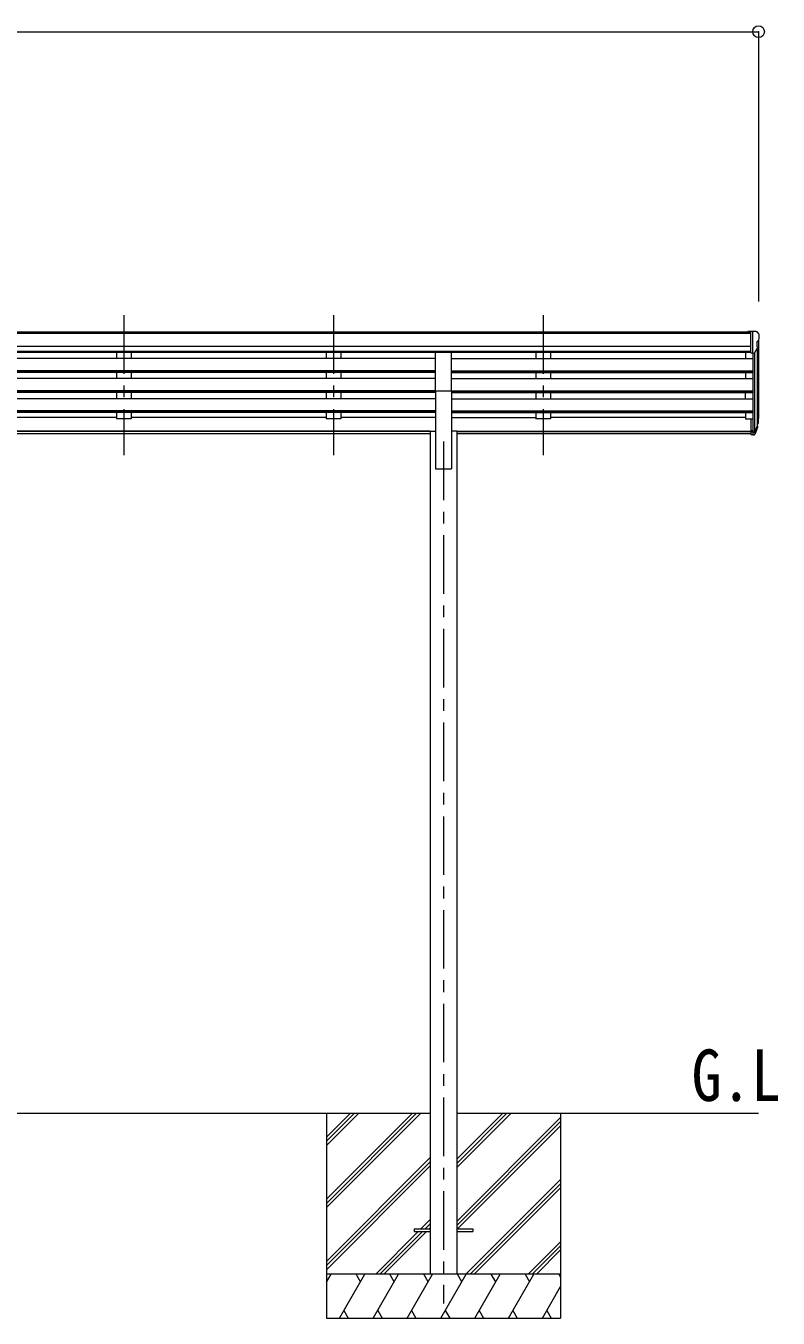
# Model space of a CAD drawing. Units: millimetres, scale not verified. Extents: x -11243 to 11243, y -7760 to 7760.
# Drawn here: x 4380 to 6949, y -4408 to 5 of the extents above; entities that cross this region are included whole.
import ezdxf
from ezdxf.enums import TextEntityAlignment as Align

# ---------------------------------------------------------------- set-up
doc = ezdxf.new("R2010")
doc.units = ezdxf.units.MM
doc.header["$LTSCALE"] = 40
doc.header["$PDMODE"] = 32
doc.header["$PDSIZE"] = 40
doc.linetypes.add('CHAIN1', pattern=[8, 5, -1, 1, -1])
for name, color, linetype, lineweight in [('0-0_0', 7, 'Continuous', 9), ('0-1_本体', 5, 'CHAIN1', 9), ('0-3_ELV2', 4, 'Continuous', 9), ('0-6_OTH_LINE', 6, 'Continuous', 9)]:
    doc.layers.add(name, color=color, linetype=linetype, lineweight=lineweight)
doc.layers.add('0-7_SHAPE', color=7, linetype='Continuous')
doc.styles.add('ＭＳ ゴシック', font='')
doc.styles.get('ＭＳ ゴシック').set_extended_font_data('MS Gothic')

msp = doc.modelspace()

# ---------------------------------------------------------------- linework, layer by layer
at = {"layer": '0-0_0'}
for p, q in [((2951.48, -3708.16), (5761.08, -3708.16)), ((5406.28, -3708.16), (5406.28, -4408.15)), ((5406.28, -4002.33), (5700.46, -3708.16)), ((5406.28, -4016.47), (5714.6, -3708.16)), ((5406.28, -4030.62), (5728.74, -3708.16)), ((5406.28, -3818.49), (5516.61, -3708.16)), ((5406.28, -3804.34), (5502.46, -3708.16)), ((5406.28, -3790.2), (5488.32, -3708.16)), ((5851.48, -3708.16), (6882.28, -3708.16)), ((5851.48, -3893.79), (6037.11, -3708.16)), ((5851.48, -3879.64), (6022.96, -3708.16)), ((5851.48, -3865.5), (6008.82, -3708.16)), ((5851.48, -4077.63), (6206.28, -3722.83)), ((5851.48, -4091.77), (6206.28, -3736.98)), ((6206.28, -3708.16), (6206.28, -4408.15)), ((5853.74, -4103.66), (6206.28, -3751.12)), ((5406.28, -4214.46), (5761.08, -3859.67)), ((5406.28, -4228.61), (5761.08, -3873.81)), ((5406.28, -4242.75), (5761.08, -3887.95)), ((5883.08, -4258.15), (6206.28, -3934.97)), ((5897.23, -4258.15), (6206.28, -3949.11)), ((5911.37, -4258.15), (6206.28, -3963.25)), ((5729.22, -4103.66), (5761.08, -4071.8)), ((5743.36, -4103.66), (5761.08, -4085.94)), ((5757.5, -4103.66), (5761.08, -4100.08)), ((5574.72, -4258.15), (5720.22, -4112.66)), ((5588.86, -4258.15), (5734.36, -4112.66)), ((5603, -4258.15), (5748.5, -4112.66)), ((6095.22, -4258.15), (6206.28, -4147.1)), ((6109.36, -4258.15), (6206.28, -4161.24)), ((6123.5, -4258.15), (6206.28, -4175.38)), ((6206.28, -4258.15), (5406.28, -4258.15)), ((5406.28, -4285.66), (5422.15, -4258.15)), ((5451.02, -4408.15), (5537.62, -4258.15)), ((5522.62, -4284.14), (5507.62, -4258.15)), ((5566.49, -4408.15), (5653.1, -4258.15)), ((5638.09, -4284.14), (5623.09, -4258.15)), ((5681.96, -4408.15), (5768.56, -4258.15)), ((5753.56, -4284.14), (5738.56, -4258.15)), ((5797.43, -4408.15), (5884.03, -4258.15)), ((5869.03, -4284.14), (5854.03, -4258.15)), ((5912.9, -4408.15), (5999.51, -4258.15)), ((5984.5, -4284.14), (5969.5, -4258.15)), ((6028.37, -4408.15), (6114.98, -4258.15)), ((6084.97, -4258.15), (6099.98, -4284.14)), ((6200.44, -4258.15), (6206.28, -4268.25)), ((6143.84, -4408.15), (6206.28, -4300.02)), ((5406.28, -4408.15), (6206.28, -4408.15)), ((5466.02, -4382.18), (5481.02, -4408.15)), ((5581.49, -4382.18), (5596.49, -4408.15)), ((5696.96, -4382.17), (5711.96, -4408.15)), ((5812.43, -4382.17), (5827.43, -4408.15)), ((5927.9, -4382.18), (5942.9, -4408.15)), ((6043.37, -4382.18), (6058.37, -4408.15)), ((6158.84, -4382.18), (6173.84, -4408.15))]:
    msp.add_line(p, q, dxfattribs=at)
at = {"layer": '0-1_本体'}
for p, q in [((4714.28, -983.75), (4714.28, -1461.27)), ((4714.28, -983.75), (4714.28, -1461.27)), ((5430.28, -983.75), (5430.28, -1461.27)), ((5430.28, -983.75), (5430.28, -1461.27)), ((6146.28, -983.75), (6146.28, -1461.27)), ((6146.28, -983.75), (6146.28, -1461.27)), ((5806.28, -1414.59), (5806.28, -4358.16))]:
    msp.add_line(p, q, dxfattribs=at)
at = {"layer": '0-3_ELV2'}
for p, q in [((6855.78, -1041.1), (1856.78, -1041.1)), ((6855.78, -1046.32), (1856.78, -1046.32)), ((6855.78, -1039.5), (6845.78, -1039.58)), ((6845.78, -1041.1), (6845.78, -1039.58)), ((6855.78, -1111.48), (6855.78, -1039.5)), ((6874.28, -1039.5), (6855.78, -1039.5)), ((6862.28, -1112.48), (6862.28, -1039.5)), ((6874.28, -1039.5), (6876.61, -1039.64)), ((6877.37, -1040.06), (6881.43, -1045.87)), ((6884.28, -1048.87), (6884.28, -1049.5)), ((6855.78, -1089.85), (1856.78, -1089.85)), ((6869.9, -1110.67), (6878.9, -1095.08)), ((6876.28, -1074.01), (6876.28, -1090.29)), ((6881.74, -1070.68), (6876.43, -1073.75)), ((6877.3, -1097.84), (6877.3, -1363.22)), ((6882.28, -1070.07), (6882.28, -1336.51)), ((6855.78, -1107.7), (1856.78, -1107.7)), ((5778.78, -1110.95), (2933.78, -1110.95)), ((5778.78, -1131.4), (2933.78, -1131.4)), ((4689.28, -1110.95), (4689.28, -1131.4)), ((4739.28, -1110.95), (4739.28, -1131.4)), ((5405.28, -1110.95), (5405.28, -1131.4)), ((5455.28, -1110.95), (5455.28, -1131.4)), ((5778.78, -1241.93), (5778.78, -1110.13)), ((5778.78, -1110.13), (5833.78, -1110.13)), ((5833.78, -1241.93), (5833.78, -1110.13)), ((6855.78, -1111.05), (5833.78, -1111.05)), ((5833.78, -1131.4), (6862.28, -1131.4)), ((6121.28, -1110.95), (6121.28, -1131.4)), ((6171.28, -1110.95), (6171.28, -1131.4)), ((6837.28, -1110.95), (6837.28, -1131.4)), ((6855.78, -1111.48), (6862.28, -1111.48)), ((6862.28, -1112.48), (6867.48, -1112.16)), ((6862.28, -1112.48), (6862.28, -1336.88)), ((6868.27, -1112.01), (6868.28, -1381.66)), ((5778.78, -1173.28), (2933.78, -1173.28)), ((5778.78, -1174.78), (2933.78, -1174.78)), ((5778.78, -1179.09), (2933.78, -1179.09)), ((4689.28, -1179.09), (4689.28, -1199.89)), ((4739.28, -1179.09), (4739.28, -1199.89)), ((5405.28, -1179.09), (5405.28, -1199.89)), ((5455.28, -1179.09), (5455.28, -1199.89)), ((5833.78, -1173.28), (6862.28, -1173.28)), ((5833.78, -1174.78), (6862.28, -1174.78)), ((5833.78, -1179.09), (6862.28, -1179.09)), ((6121.28, -1179.09), (6121.28, -1199.89)), ((6171.28, -1179.09), (6171.28, -1199.89)), ((6837.28, -1179.09), (6837.28, -1199.89)), ((5778.78, -1199.89), (2933.78, -1199.89)), ((5833.78, -1199.89), (6862.28, -1199.89)), ((5778.78, -1241.77), (2933.78, -1241.77)), ((5778.78, -1243.27), (2933.78, -1243.27)), ((5778.78, -1247.59), (2933.78, -1247.59)), ((5778.78, -1268.39), (2933.78, -1268.39)), ((4689.28, -1247.59), (4689.28, -1268.39)), ((4739.28, -1247.59), (4739.28, -1268.39)), ((5405.28, -1247.59), (5405.28, -1268.39)), ((5455.28, -1247.59), (5455.28, -1268.39)), ((5778.78, -1241.93), (5778.78, -1508.16)), ((5778.78, -1241.93), (5833.78, -1241.93)), ((5833.78, -1241.77), (6862.28, -1241.77)), ((5833.78, -1241.93), (5833.78, -1508.16)), ((5833.78, -1243.27), (6862.28, -1243.27)), ((5833.78, -1247.59), (6862.28, -1247.59)), ((5833.78, -1268.39), (6862.28, -1268.39)), ((6121.28, -1247.59), (6121.28, -1268.39)), ((6171.28, -1247.59), (6171.28, -1268.39)), ((6837.28, -1268.39), (6837.28, -1247.59)), ((5778.78, -1310.26), (2933.78, -1310.26)), ((5778.78, -1311.76), (2933.78, -1311.76)), ((5778.78, -1316.08), (2933.78, -1316.08)), ((4689.28, -1316.08), (4689.28, -1337.51)), ((4739.28, -1316.08), (4739.28, -1337.51)), ((5405.28, -1316.08), (5405.28, -1337.51)), ((5455.28, -1316.08), (5455.28, -1337.51)), ((5833.78, -1310.26), (6862.28, -1310.26)), ((5833.78, -1311.76), (6862.28, -1311.76)), ((5833.78, -1316.08), (6862.28, -1316.08)), ((6121.28, -1316.08), (6121.28, -1337.51)), ((6171.28, -1316.08), (6171.28, -1337.51)), ((6837.28, -1316.08), (6837.28, -1337.51)), ((4689.28, -1332.57), (4023.28, -1332.57)), ((4739.28, -1337.51), (4689.28, -1337.51)), ((5405.28, -1332.57), (4739.28, -1332.57)), ((5455.28, -1337.51), (5405.28, -1337.51)), ((5778.78, -1332.57), (5455.28, -1332.57)), ((5833.78, -1332.57), (6121.28, -1332.57)), ((6171.28, -1337.51), (6121.28, -1337.51)), ((6837.28, -1332.57), (6171.28, -1332.57)), ((6837.28, -1337.51), (6855.78, -1337.51)), ((6855.78, -1336.88), (6855.78, -1390.91)), ((6855.78, -1336.88), (6862.28, -1336.88)), ((6862.28, -1336.88), (6862.28, -1391.65)), ((6868.71, -1381.23), (6876.47, -1365.83)), ((6877.91, -1366.18), (6869.72, -1382.36)), ((6878.53, -1366.75), (6869.72, -1390.3)), ((6880.58, -1349.69), (6877.3, -1356.75)), ((6881.18, -1351.07), (6877.3, -1359.02)), ((6878.87, -1362.34), (6878.53, -1366.75)), ((5761.08, -1379.58), (2951.48, -1379.58)), ((5761.08, -1380.98), (2951.48, -1380.98)), ((5761.08, -1388.67), (2951.48, -1388.67)), ((5761.08, -1379.16), (5761.08, -4258.16)), ((5761.08, -1379.16), (5778.78, -1379.16)), ((5851.48, -1379.16), (5833.78, -1379.16)), ((5851.48, -1379.16), (5851.48, -4258.16)), ((5851.48, -1379.58), (6855.78, -1379.58)), ((5851.48, -1380.98), (6855.78, -1380.98)), ((6855.78, -1388.67), (5851.48, -1388.67)), ((6855.78, -1377.01), (6862.28, -1377.01)), ((6855.78, -1381.89), (6862.28, -1381.89)), ((6855.78, -1390.91), (6862.28, -1390.91)), ((6862.28, -1381.91), (6867.41, -1381.91)), ((6862.28, -1383.72), (6867.12, -1383.72)), ((6862.28, -1391.65), (6867.12, -1391.65)), ((5778.78, -1508.16), (5833.78, -1508.16)), ((5706.28, -4103.66), (5706.28, -4112.66)), ((5706.28, -4103.66), (5761.08, -4103.66)), ((5851.48, -4103.66), (5906.28, -4103.66)), ((5906.28, -4103.66), (5906.28, -4112.66)), ((5706.28, -4112.66), (5761.08, -4112.66)), ((5851.48, -4112.66), (5906.28, -4112.66))]:
    msp.add_line(p, q, dxfattribs=at)
for centre, radius, start, end in [((6876.55, -1040.64), 1, 35, 86.5), ((6881.28, -1048.87), 3, 0, 87), ((6682.28, -1049.5), 202, 355.05096, 0), ((6876.58, -1074.01), 0.3, 120, 180), ((6876.58, -1090.29), 0.3, 180, 265.2833), ((6876.3, -1093.58), 3, 330, 85.2833), ((6877.37, -1066.31), 6.18, 315.00103, 354.2965), ((6867.3, -1109.17), 3, 273.5, 330), ((6851.69, -1340.19), 30.41, 341.80266, 352.8448), ((6853.09, -1341.95), 29.53, 342.01856, 353.49194)]:
    msp.add_arc(centre, radius, start, end, dxfattribs=at)
for centre, major_axis, ratio, start_param, end_param in [((6792.36, -1342.29), (88.05, 0), 0.90356, 5.9828017, 6.0168888), ((6877.56, -1362.34), (-1.3, 0), 0.90356, 2.9359903, 4.9130961), ((6791.64, -1346.15), (89.07, 0), 0.90356, 6.0316505, 6.077583), ((6794.41, -1335.71), (-87.93, 4.42), 0.541684, 3.060334, 3.2172517), ((6793.62, -1342.38), (89.06, 1.43), 0.57596, 6.1985533, 6.3701348), ((6867.12, -1381.01), (3, 0), 0.90356, 4.712389, 5.7595865), ((6867.12, -1388.94), (-3, 0), 0.90356, 1.5707963, 2.6179939), ((6867.41, -1380.55), (1.5, 0), 0.90356, 4.712389, 5.7595865)]:
    msp.add_ellipse(centre, major_axis=major_axis, ratio=ratio, start_param=start_param, end_param=end_param, dxfattribs=at)
at = {"layer": '0-6_OTH_LINE'}
for p, q in [((1830.28, -15.3), (6882.28, -15.3)), ((6882.28, -15.3), (6882.28, -936.51))]:
    msp.add_line(p, q, dxfattribs=at)
msp.add_point((6882.28, -15.3), dxfattribs=at)

# ---------------------------------------------------------------- texts
at = {"layer": '0-7_SHAPE', "style": 'ＭＳ ゴシック', "width": 0.85}
msp.add_text('G.L', height=176, dxfattribs=at).set_placement((6653.75, -3719.46), align=Align.BOTTOM_LEFT)

doc.saveas('drawing.dxf')
